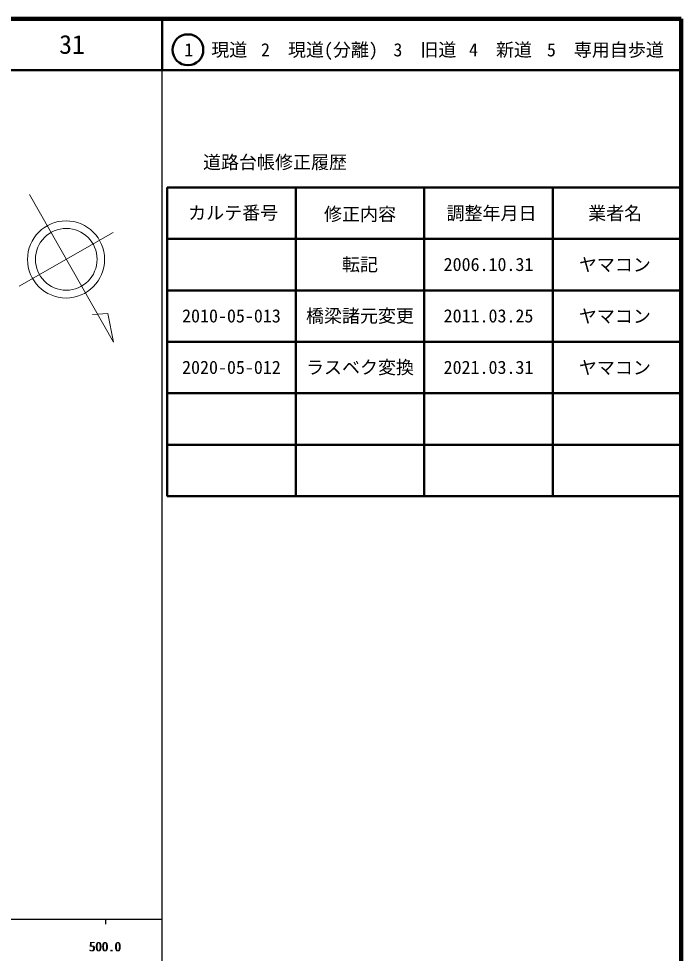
# Model space of a CAD drawing. Units: millimetres, scale not verified. Extents: x 40000 to 680000, y 20000 to 380000.
# Drawn here: x 551120 to 680000, y 198357 to 380000 of the extents above; entities that cross this region are included whole.
import ezdxf
from ezdxf.enums import TextEntityAlignment as Align

# ---------------------------------------------------------------- set-up
doc = ezdxf.new("R2010")
doc.units = ezdxf.units.MM
doc.header["$LTSCALE"] = 1000
for name, color, linetype, lineweight in [('M-BMK-SRVR', 3, 'Continuous', 13), ('M-TTL', 2, 'Continuous', 140), ('M-TTL-BAND', 7, 'Continuous', 25), ('M-TTL-FRAM', 2, 'Continuous', 50), ('M-TTL-LINE', 7, 'Continuous', 50)]:
    doc.layers.add(name, color=color, linetype=linetype, lineweight=lineweight)
doc.layers.add('M-TTL-TXT', color=7, linetype='Continuous')
doc.styles.add('ＭＳ ゴシック', font='')
doc.styles.get('ＭＳ ゴシック').set_extended_font_data('MS Gothic')

msp = doc.modelspace()

# ---------------------------------------------------------------- linework, layer by layer
at = {"layer": 'M-BMK-SRVR'}
for p, q in [((553197, 345837), (569535, 317131)), ((569495, 338429), (551244, 328041)), ((568447, 322693), (565451, 322536)), ((569535, 317131), (568447, 322693))]:
    msp.add_line(p, q, dxfattribs=at)
for centre, radius in [((560333, 333214), 7500), ((560369, 333235), 6000)]:
    msp.add_circle(centre, radius, dxfattribs=at)
at = {"layer": 'M-TTL'}
for p, q in [((680000, 380000), (40000, 380000)), ((680000, 20000), (680000, 380000))]:
    msp.add_line(p, q, dxfattribs=at)
at = {"layer": 'M-TTL-BAND'}
for p, q in [((579000, 20000), (579000, 370000)), ((40000, 205000), (579000, 205000)), ((568000, 205000), (568000, 204000))]:
    msp.add_line(p, q, dxfattribs=at)
at = {"layer": 'M-TTL-FRAM'}
for p, q in [((580000, 347197), (580000, 287197)), ((580000, 347197), (680000, 347197)), ((580000, 287197), (680000, 287197))]:
    msp.add_line(p, q, dxfattribs=at)
at = {"layer": 'M-TTL-LINE'}
for p, q in [((579000, 380000), (579000, 370000)), ((40000, 370000), (680000, 370000)), ((605000, 347197), (605000, 287197)), ((630000, 347197), (630000, 287197)), ((655000, 347197), (655000, 287197)), ((580000, 337197), (680000, 337197)), ((580000, 327197), (680000, 327197)), ((580000, 317197), (680000, 317197)), ((580000, 307197), (680000, 307197)), ((580000, 297197), (680000, 297197))]:
    msp.add_line(p, q, dxfattribs=at)
msp.add_circle((584031, 373958), 3000, dxfattribs=at)

# ---------------------------------------------------------------- texts
at = {"layer": 'M-TTL-BAND', "style": 'ＭＳ ゴシック'}
for p in [(567844, 198195), (568000, 198195)]:
    msp.add_text('500.0', height=1833, dxfattribs=at).set_placement(p, align=Align.BOTTOM_CENTER)
at = {"layer": 'M-TTL-TXT', "style": 'ＭＳ ゴシック'}
for s, height, p in [('31', 3666, (561497, 375000)), ('1\u3000現道', 2566, (589448, 373958)), ('2\u3000現道(分離)', 2566, (609619, 373958)), ('3\u3000旧道', 2566, (630121, 373958)), ('4\u3000新道', 2566, (644824, 373958)), ('5\u3000専用自歩道', 2566, (665228, 373958)), ('道路台帳修正履歴', 2566, (600968, 352113)), ('カルテ番号', 2566, (592839, 342277)), ('修正内容', 2566, (617509, 342023)), ('調整年月日', 2566, (643089, 342197)), ('業者名', 2566, (667134, 342197)), ('転記', 2566, (617500, 332245)), ('2006.10.31', 2566, (642500, 332245)), ('ヤマコン', 2566, (667077, 332189)), ('2010-05-013', 2566, (592500, 322245)), ('橋梁諸元変更', 2566, (617500, 322245)), ('2011.03.25', 2566, (642500, 322245)), ('ヤマコン', 2566, (667077, 322189)), ('2020-05-012', 2566, (592500, 312245)), ('ラスベク変換', 2566, (617500, 312245)), ('2021.03.31', 2566, (642500, 312245)), ('ヤマコン', 2566, (667077, 312189))]:
    msp.add_text(s, height=height, dxfattribs=at).set_placement(p, align=Align.MIDDLE_CENTER)

doc.saveas('drawing.dxf')
